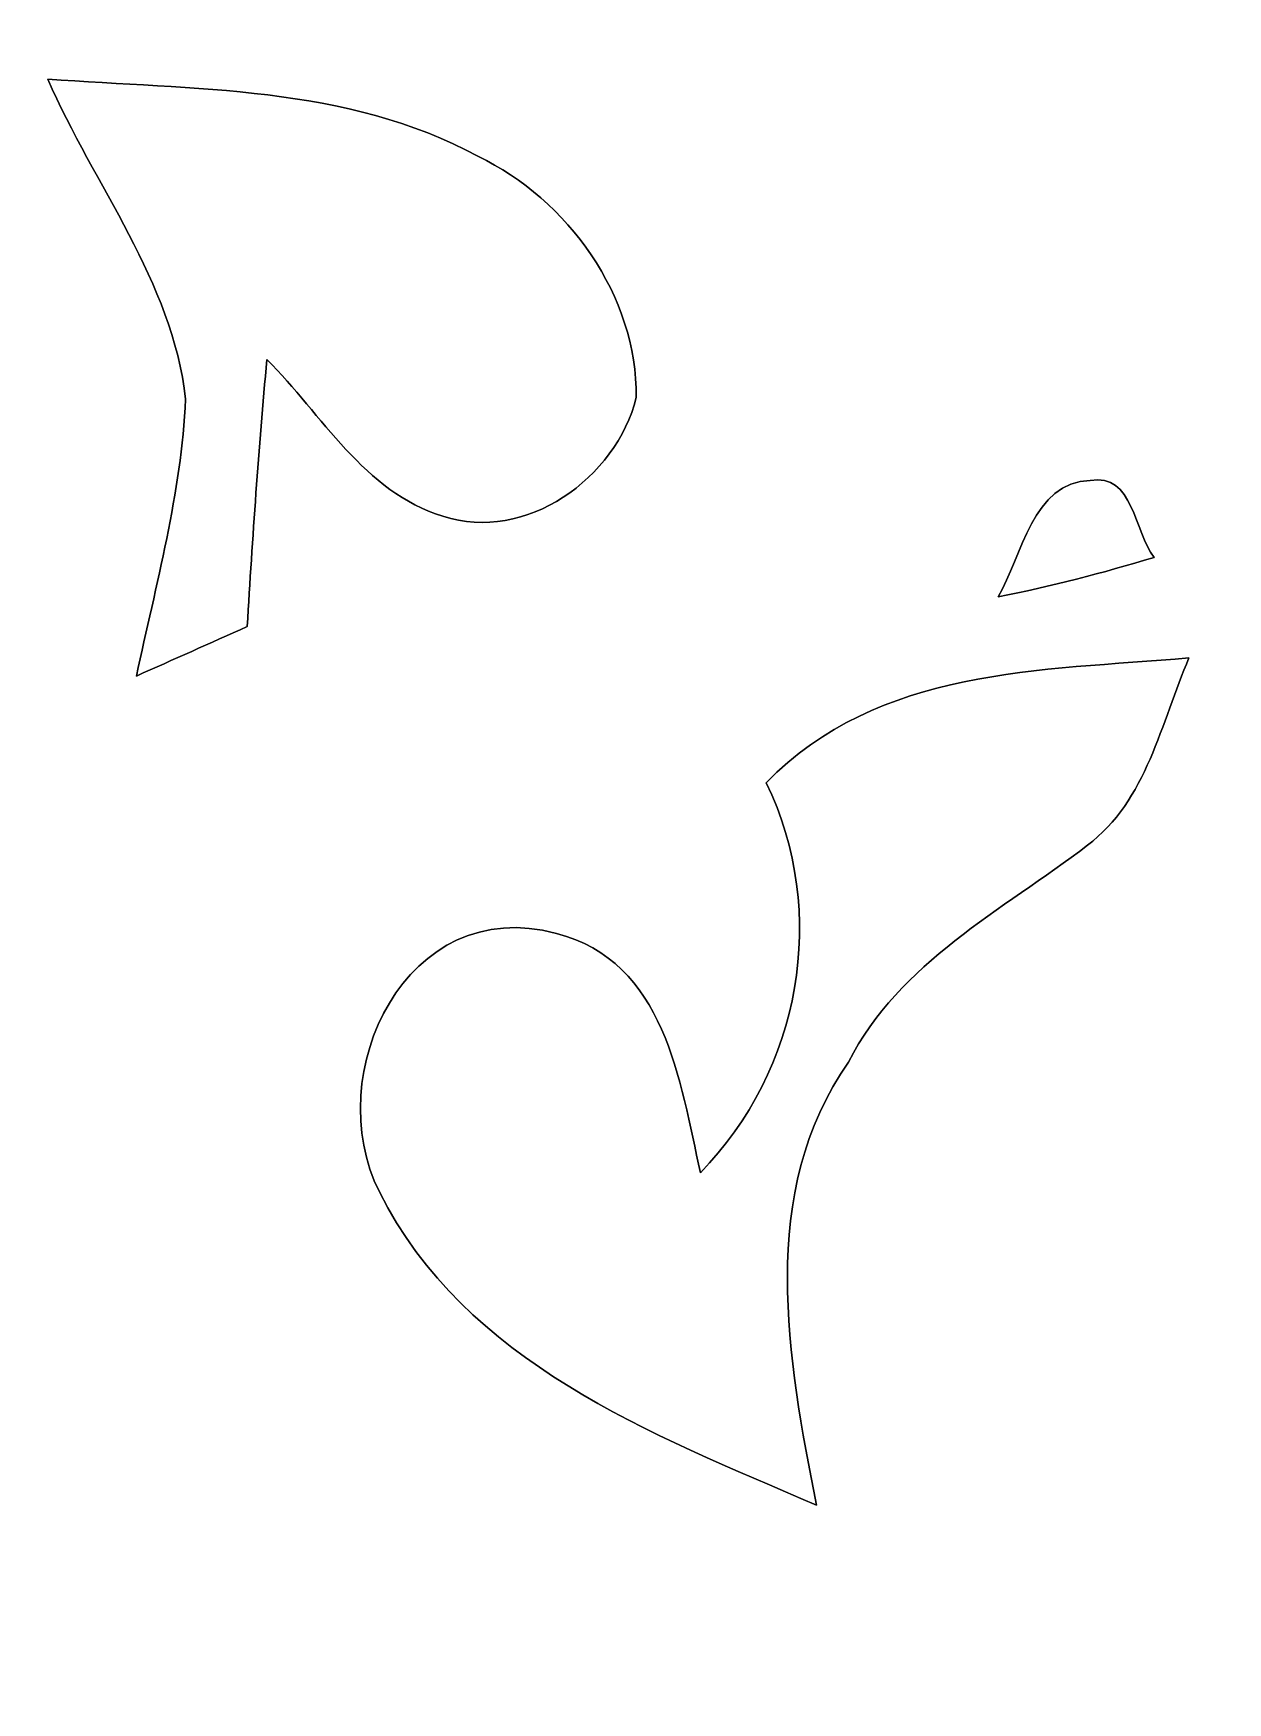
# Model space of a CAD drawing. Header units: centimetres. Extents: x -16.8 to 16.8, y -16.7 to 16.7.
# Drawn here: x 10.266 to 12.875, y -0.252 to 3.391 of the extents above; entities that cross this region are included whole.
import ezdxf

# ---------------------------------------------------------------- set-up
doc = ezdxf.new("R2010")
doc.units = ezdxf.units.CM
doc.header["$MEASUREMENT"] = 0
doc.layers.add('Layer 1', color=7, linetype='Continuous')

msp = doc.modelspace()

# ---------------------------------------------------------------- linework, layer by layer
at = {"layer": 'Layer 1', "color": 7}
for points, knots in [([(-16.77458, 16.66875), (-16.77458, 16.66875), (16.77458, 16.66875), (16.77458, 16.66875), (16.77458, 16.66875), (16.77458, 16.66875), (16.77458, -16.66875), (16.77458, -16.66875), (16.77458, -16.66875), (16.77458, -16.66875), (-16.77458, -16.66875), (-16.77458, -16.66875), (-16.77458, -16.66875), (-16.77458, -16.66875), (-16.77458, 16.66875), (-16.77458, 16.66875), (-16.77458, 16.66875), (-16.77458, 16.66875), (-16.77458, 16.66875), (-16.77458, 16.66875)], [0, 0, 0, 0, 0.1666667, 0.1666667, 0.1666667, 0.1666667, 0.3333333, 0.3333333, 0.3333333, 0.3333333, 0.5, 0.5, 0.5, 0.5, 0.6666667, 0.6666667, 0.6666667, 0.6666667, 1, 1, 1, 1]), ([(10.29758, 3.29177), (10.61332, 3.26778), (10.95022, 3.27942), (11.23738, 3.12314), (11.23738, 3.12314), (11.43388, 3.02895), (11.58522, 2.81869), (11.58311, 2.59644), (11.58311, 2.59644), (11.53936, 2.42076), (11.34181, 2.27824), (11.16083, 2.33786), (11.16083, 2.33786), (10.98832, 2.38936), (10.8966, 2.56011), (10.7763, 2.67935), (10.7763, 2.67935), (10.75831, 2.48532), (10.74491, 2.29129), (10.73326, 2.09656), (10.73326, 2.09656), (10.65212, 2.06058), (10.57169, 2.02459), (10.49126, 1.98861), (10.49126, 1.98861), (10.5343, 2.18863), (10.58898, 2.38795), (10.59886, 2.59327), (10.59886, 2.59327), (10.56887, 2.85221), (10.39918, 3.05894), (10.29758, 3.29177)], [0, 0, 0, 0, 0.1111111, 0.1111111, 0.1111111, 0.1111111, 0.2222222, 0.2222222, 0.2222222, 0.2222222, 0.3333333, 0.3333333, 0.3333333, 0.3333333, 0.4444444, 0.4444444, 0.4444444, 0.4444444, 0.5555556, 0.5555556, 0.5555556, 0.5555556, 0.6666667, 0.6666667, 0.6666667, 0.6666667, 0.7777778, 0.7777778, 0.7777778, 0.7777778, 1, 1, 1, 1]), ([(12.37333, 2.16182), (12.42554, 2.24966), (12.44917, 2.41371), (12.57476, 2.41547), (12.57476, 2.41547), (12.6686, 2.43311), (12.67037, 2.30329), (12.71446, 2.24755), (12.71446, 2.24755), (12.60193, 2.21403), (12.48869, 2.18369), (12.37333, 2.16182)], [0, 0, 0, 0, 0.25, 0.25, 0.25, 0.25, 0.5, 0.5, 0.5, 0.5, 1, 1, 1, 1]), ([(11.86709, 1.75577), (12.11262, 2.00766), (12.46646, 2.00025), (12.79031, 2.02812), (12.79031, 2.02812), (12.72999, 1.88877), (12.69788, 1.71556), (12.56841, 1.61925), (12.56841, 1.61925), (12.38356, 1.47743), (12.15602, 1.36313), (12.04701, 1.14618), (12.04701, 1.14618), (11.84698, 0.86254), (11.91366, 0.49777), (11.97681, 0.17921), (11.97681, 0.17921), (11.61662, 0.33408), (11.20846, 0.48966), (11.02219, 0.86254), (11.02219, 0.86254), (10.89131, 1.12042), (11.08181, 1.51624), (11.40883, 1.42663), (11.40883, 1.42663), (11.64555, 1.36631), (11.67871, 1.10455), (11.72316, 0.90452), (11.72316, 0.90452), (11.94188, 1.12854), (12.00467, 1.47249), (11.86709, 1.75577)], [0, 0, 0, 0, 0.1111111, 0.1111111, 0.1111111, 0.1111111, 0.2222222, 0.2222222, 0.2222222, 0.2222222, 0.3333333, 0.3333333, 0.3333333, 0.3333333, 0.4444444, 0.4444444, 0.4444444, 0.4444444, 0.5555556, 0.5555556, 0.5555556, 0.5555556, 0.6666667, 0.6666667, 0.6666667, 0.6666667, 0.7777778, 0.7777778, 0.7777778, 0.7777778, 1, 1, 1, 1])]:
    msp.add_open_spline(points, degree=3, knots=knots, dxfattribs=at)
at = {"layer": 'Layer 1', "color": 252}
for points, knots in [([(10.29758, 3.29177), (10.39918, 3.05894), (10.56887, 2.85221), (10.59886, 2.59327), (10.59886, 2.59327), (10.58898, 2.38795), (10.5343, 2.18863), (10.49126, 1.98861), (10.49126, 1.98861), (10.57169, 2.02459), (10.65212, 2.06058), (10.73326, 2.09656), (10.73326, 2.09656), (10.74491, 2.29129), (10.75831, 2.48532), (10.7763, 2.67935), (10.7763, 2.67935), (10.8966, 2.56011), (10.98832, 2.38936), (11.16083, 2.33786), (11.16083, 2.33786), (11.34181, 2.27824), (11.53936, 2.42076), (11.58311, 2.59644), (11.58311, 2.59644), (11.58522, 2.81869), (11.43388, 3.02895), (11.23738, 3.12314), (11.23738, 3.12314), (10.95022, 3.27942), (10.61332, 3.26778), (10.29758, 3.29177), (10.29758, 3.29177), (10.29758, 3.29177), (10.29758, 3.29177), (10.29758, 3.29177)], [0, 0, 0, 0, 0.1, 0.1, 0.1, 0.1, 0.2, 0.2, 0.2, 0.2, 0.3, 0.3, 0.3, 0.3, 0.4, 0.4, 0.4, 0.4, 0.5, 0.5, 0.5, 0.5, 0.6, 0.6, 0.6, 0.6, 0.7, 0.7, 0.7, 0.7, 0.8, 0.8, 0.8, 0.8, 1, 1, 1, 1]), ([(12.37333, 2.16182), (12.48869, 2.18369), (12.60193, 2.21403), (12.71446, 2.24755), (12.71446, 2.24755), (12.67037, 2.30329), (12.6686, 2.43311), (12.57476, 2.41547), (12.57476, 2.41547), (12.44917, 2.41371), (12.42554, 2.24966), (12.37333, 2.16182), (12.37333, 2.16182), (12.37333, 2.16182), (12.37333, 2.16182), (12.37333, 2.16182)], [0, 0, 0, 0, 0.2, 0.2, 0.2, 0.2, 0.4, 0.4, 0.4, 0.4, 0.6, 0.6, 0.6, 0.6, 1, 1, 1, 1]), ([(11.86709, 1.75577), (12.00467, 1.47249), (11.94188, 1.12854), (11.72316, 0.90452), (11.72316, 0.90452), (11.67871, 1.10455), (11.64555, 1.36631), (11.40883, 1.42663), (11.40883, 1.42663), (11.08181, 1.51624), (10.89131, 1.12042), (11.02219, 0.86254), (11.02219, 0.86254), (11.20846, 0.48966), (11.61662, 0.33408), (11.97681, 0.17921), (11.97681, 0.17921), (11.91366, 0.49777), (11.84698, 0.86254), (12.04701, 1.14618), (12.04701, 1.14618), (12.15602, 1.36313), (12.38356, 1.47743), (12.56841, 1.61925), (12.56841, 1.61925), (12.69788, 1.71556), (12.72999, 1.88877), (12.79031, 2.02812), (12.79031, 2.02812), (12.46646, 2.00025), (12.11262, 2.00766), (11.86709, 1.75577), (11.86709, 1.75577), (11.86709, 1.75577), (11.86709, 1.75577), (11.86709, 1.75577)], [0, 0, 0, 0, 0.1, 0.1, 0.1, 0.1, 0.2, 0.2, 0.2, 0.2, 0.3, 0.3, 0.3, 0.3, 0.4, 0.4, 0.4, 0.4, 0.5, 0.5, 0.5, 0.5, 0.6, 0.6, 0.6, 0.6, 0.7, 0.7, 0.7, 0.7, 0.8, 0.8, 0.8, 0.8, 1, 1, 1, 1])]:
    msp.add_open_spline(points, degree=3, knots=knots, dxfattribs=at)

doc.saveas('drawing.dxf')
